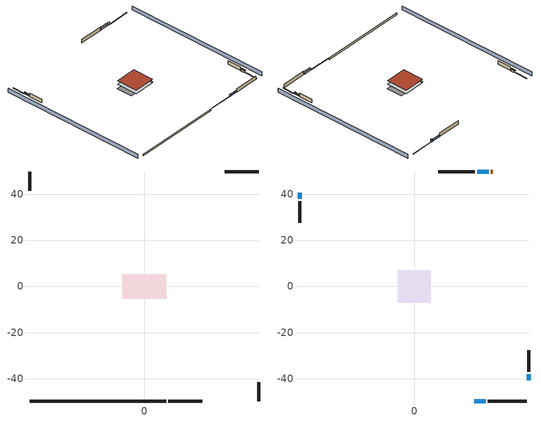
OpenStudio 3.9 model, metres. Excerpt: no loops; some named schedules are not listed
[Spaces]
crawlspace - vented 1
 floor foundation (Slab1 construction): -9.54,-5.31 -9.54,5.31 9.54,5.31 9.54,-5.31 z-0.91
 wall outside (RimJoist1 construction): 10.52,-49.78 25.24,-49.78 z0.3:0.61
 wall outside (RimJoist2 construction): -49.78,49.78 -49.78,41.61 z0.3:0.61
 wall outside (RimJoist3 construction): 49.78,49.78 35.06,49.78 z0.3:0.61
 wall outside (RimJoist4 construction): 49.78,-49.78 49.78,-41.61 z0.3:0.61
 wall foundation (FoundationWall1 construction): -49.78,-49.78 9.59,-49.78 z-0.91:0.3
conditioned space 1
 floor to crawlspace - vented 1 (Floor1 construction): -7.11,-7.11 -7.11,7.11 7.11,7.11 7.11,-7.11 z0.3
 wall outside (Wall1 construction): 32.05,-49.78 48.85,-49.78 z0.3:2.74
 wall outside (Wall2 construction): -49.78,37.14 -49.78,27.81 z0.3:2.74
 wall outside (Wall3 construction): 26.41,49.78 10.37,49.78 z0.3:2.74
 wall outside (Wall4 construction): 49.78,-37.14 49.78,-27.81 z0.3:2.74
 wall outside (AdiabaticWallConstruction): 26.17,-49.78 31.13,-49.78 / 32.29,49.78 27.34,49.78 z0.3:1.43; -49.78,40.68 -49.78,38.07 / 49.78,-40.68 49.78,-38.07 z0.3:1.49
 wall outside (AdiabaticWallConstruction 1): 34.13,49.78 33.22,49.78 z0.3:2.34
 window (WindowConstruction): 26.17,-49.78 31.12,-49.78 z0.3:1.43
 window (WindowConstruction 1): -49.78,40.68 -49.78,38.07 z0.3:1.49
 window (WindowConstruction 2): 32.29,49.78 27.34,49.78 z0.3:1.43
 window (WindowConstruction 3): 49.78,-40.68 49.78,-38.07 z0.3:1.49
 door (Door): 34.13,49.78 33.22,49.78 z0.3:2.34
 roof outside (Roof1 construction): -7.11,7.11 -7.11,-7.11 7.11,-7.11 7.11,7.11 z2.74
shading: 54.35,-49.78 54.35,49.78 / -54.35,49.78 -54.35,-49.78 z0:2.74; 31.43,-49.78 25.87,-49.78 25.87,-50.39 31.43,-50.39 z1.74; -49.78,37.77 -49.78,40.99 -50.39,40.99 -50.39,37.77 z1.8; 27.03,49.78 32.59,49.78 32.59,50.39 27.03,50.39 z1.74; 49.78,-37.77 49.78,-40.99 50.39,-40.99 50.39,-37.77 z1.8
[Site]
Portland Intl Arpt_OR: Latitude {deg}=45.59; Longitude {deg}=-122.6; Time Zone {hr}=-8; Elevation {m}=33; Terrain=Suburbs; Keep Site Location Information=Yes
[Site:GroundTemperature:Shallow]
10.2558, 8.96328, 8.85977, 9.47314, 11.9355, 14.3863, 16.5111, 17.8571, 17.9714, 16.8767, 14.8061, 12.4304
[Site:WaterMainsTemperature]
Calculation Method=Schedule; Temperature Schedule=mains temperature schedule
[Building]
Building 1
[Material] Roughness=Rough
Name | Thickness {m} | Conductivity {W/m-K} | Density {kg/m3} | Specific Heat {J/kg-K} | Thermal Absorptance | Solar Absorptance | Visible Absorptance
asphalt or fiberglass shingles | 0.00635 | 0.162714 | 1121.4 | 1465.45 | 0.9 | 0.85 | 0.85
roof rigid ins | 0.051816 | 0.029427 | 32.04 | 1214.23 | 0.9 | 0.7 | 0.7
osb sheathing 0.75 in. | 0.01905 | 0.115458 | 512.64 | 1214.23 | 0.9 | 0.7 | 0.7
roof stud and cavity | 0.2032 | 0.133729 | 78.34581 | 1123.46 | 0.9 | 0.7 | 0.7
gypsum board | 0.0127 | 0.160291 | 801 | 837.4 | 0.9 | 0.6 | 0.6
wood siding | 0.0254 | 0.102417 | 544.68 | 1172.36 | 0.9 | 0.85 | 0.85
osb sheathing 0.5 in. | 0.0127 | 0.115458 | 512.64 | 1214.23 | 0.9 | 0.7 | 0.7
wall stud and cavity | 0.1397 | 0.550994 | 139.0536 | 1170.24 | 0.9 | 0.7 | 0.7
rim joist stud and cavity | 0.0508 | 0.178688 | 50.32683 | 1063.81 | 0.9 | 0.6 | 0.6
floor stud and cavity | 0.1397 | 0.923637 | 92.3553 | 1139.71 | 0.9 | 0.7 | 0.7
floor covering | 0.0127 | 0.0433444 | 54.468 | 1339.84 | 0.9 | 0.6 | 0.6
concrete 8.0 in. | 0.2032 | 1.803125 | 2242.8 | 837.4 | 0.9 | 0.7 | 0.7
soil 0.5 in. | 0.0127 | 1.3848 | 1842.3 | 418.7 | 0.9 | 0.7 | 0.7
wood siding 1; wood siding 2 | 0.0254 | 0.102417 | 544.68 | 1172.36
wall rigid ins | 0.512978 | 0.029427 | 32.04 | 1214.23 | 0.9 | 0.7 | 0.7
wall stud and cavity 1 | 0.0889 | 0.380278 | 52.3479 | 1209.89 | 0.9 | 0.7 | 0.7
door material | 0.04445 | 0.0612267 | 512.64 | 1214.23 | 0.9 | 0.7 | 0.7
wall stud and cavity 2 | 0.0889 | 0.391764 | 83.0341 | 1211.67 | 0.9 | 0.7 | 0.7
furniture material conditioned space 1 | 0.1524 | 0.115458 | 640.8 | 1214.23 | 0.9 | 0.6 | 0.6
[Construction]
Roof1 construction: asphalt or fiberglass shingles, roof rigid ins, osb sheathing 0.75 in., roof stud and cavity, gypsum board
Wall1 construction; Wall2 construction; Wall3 construction; Wall4 construction: wood siding, osb sheathing 0.5 in., wall stud and cavity, gypsum board
RimJoist1 construction; RimJoist2 construction; RimJoist3 construction; RimJoist4 construction: wood siding, rim joist stud and cavity
Floor1 construction: floor stud and cavity, osb sheathing 0.75 in., floor covering
FoundationWall1 construction: concrete 8.0 in.
Slab1 construction: soil 0.5 in.
WindowConstruction; WindowConstruction 1; WindowConstruction 2; WindowConstruction 3: WindowMaterial
AdiabaticWallConstruction: wood siding 1, wall rigid ins, wall stud and cavity 1, gypsum board
Door: door material
AdiabaticWallConstruction 1: wood siding 2, wall rigid ins, wall stud and cavity 1, gypsum board
PartitionWallConstruction: gypsum board, wall stud and cavity 2, gypsum board
furniture construction conditioned space 1: furniture material conditioned space 1
[WindowMaterial:SimpleGlazingSystem]
WindowMaterial: U-Factor {W/m2-K}=6.58648; Solar Heat Gain Coefficient=0.76
[ThermalZone] Multiplier=1; Use Ideal Air Loads=No
Name | Volume {m3} | Thermostat
conditioned space | 493.619 | conditioned space temperature setpoint
crawlspace - vented | 246.81
[Sizing:Zone] Zone Cooling Design Supply Air Temperature Input Method=SupplyAirTemperature; Zone Cooling Design Supply Air Temperature {C}=14; Zone Cooling Design Supply Air Temperature Difference {deltaC}=11.11; Zone Heating Design Supply Air Temperature Input Method=SupplyAirTemperature; Zone Heating Design Supply Air Temperature {C}=40; Zone Heating Design Supply Air Temperature Difference {deltaC}=11.11; Zone Cooling Design Supply Air Humidity Ratio {kg-H2O/kg-air}=0.0085; Zone Heating Design Supply Air Humidity Ratio {kg-H2O/kg-air}=0.008; Cooling Design Air Flow Method=DesignDay; Heating Design Air Flow Method=DesignDay; Account for Dedicated Outdoor Air System=No; Dedicated Outdoor Air System Control Strategy=NeutralSupplyAir; Dedicated Outdoor Air Low Setpoint Temperature for Design {C}=autosize; Dedicated Outdoor Air High Setpoint Temperature for Design {C}=autosize; Zone Load Sizing Method=Sensible Load Only No Latent Load; Zone Latent Cooling Design Supply Air Humidity Ratio Input Method=HumidityRatioDifference; Zone Cooling Design Supply Air Humidity Ratio Difference {kgWater/kgDryAir}=0.005; Zone Latent Heating Design Supply Air Humidity Ratio Input Method=HumidityRatioDifference; Zone Humidification Design Supply Air Humidity Ratio Difference {kgWater/kgDryAir}=0.005; Sizing Option=Coincident
conditioned space; crawlspace - vented
[Space]
Name | Thermal Zone | Volume {m3}
conditioned space 1 | conditioned space | 493.619
crawlspace - vented 1 | crawlspace - vented | 246.81
[ThermostatSetpoint:DualSetpoint]
conditioned space temperature setpoint: Heating Setpoint Temperature Schedule=heating setpoint; Cooling Setpoint Temperature Schedule=cooling setpoint; Temperature Difference Between Cutout And Setpoint {deltaC}=0
[Foundation:Kiva]
Foundation Kiva 1: Initial Indoor Air Temperature {C}=8.69436; Wall Height Above Grade {m}=0.3048; Wall Depth Below Slab {m}=0.2032
[Foundation:Kiva:Settings]
Soil Conductivity {W/m-K}=1.3848; Soil Density {kg/m3}=1842.3; Soil Specific Heat {J/kg-K}=418.7; Ground Solar Absorptivity=0.9; Ground Thermal Absorptivity=0.9; Ground Surface Roughness {m}=0.03; Far-Field Width {m}=40; Deep-Ground Boundary Condition=ZeroFlux; Deep-Ground Depth {m}=40; Minimum Cell Dimension {m}=0.2; Maximum Cell Growth Coefficient=3; Simulation Timestep=Timestep
[SurfaceProperty:ExposedFoundationPerimeter]
Slab1: Exposed Perimeter Calculation Method=TotalExposedPerimeter; Total Exposed Perimeter {m}=59.37504
[SurfaceProperty:IncidentSolarMultiplier] Incident Solar Multiplier=1; Incident Solar Multiplier Schedule=trans schedule winter=0.85 summer=0.7
Window1; Window2; Window3; Window4
[InternalMass:Definition] Design Level Calculation Method=SurfaceArea
Name | Construction | Surface Area {m2}
partition wall mass | PartitionWallConstruction | 202.436
furniture mass conditioned space 1 | furniture construction conditioned space 1 | 80.97429
[InternalMass] Space or SpaceType=conditioned space 1; Multiplier=1
Name | Internal Mass Definition
partition wall mass | partition wall mass
furniture mass conditioned space 1 | furniture mass conditioned space 1
[External:File]
External File 1: File=in.schedules.csv
[ElectricEquipment:Definition] Design Level Calculation Method=EquipmentLevel
Name | Design Level {W} | Fraction Latent | Fraction Radiant | Fraction Lost
ceiling fan | 17.4033 | 0 | 0.558 | 0
clothes washer | 351.883 | 0.03 | 0.162 | 0.7
clothes dryer | 6575.52 | 0.015 | 0.081 | 0.85
dishwasher | 545.713 | 0.3 | 0.18 | 0.4
fridge | 43.7215 | 0 | 0.6 | 0
fridge 2 | 80.4475 | 0 | 0.6 | 0
freezer | 194.914 | 0 | 0.6 | 0
cooking range | 1688.71 | 0.08 | 0.432 | 0.2
misc tv | 436.914 | 0 | 0.6 | 0
misc plug loads | 351.981 | 0.021 | 0.558 | 0.049
whole house fan; mech vent house fan | 0 | 0 | 0 | 1
mech vent house fan cfis | 0 | 0 | 0 | 0
mech vent range fan 0; mech vent bath fan 0 | 30 | 0 | 0 | 1
[ElectricEquipment] Space or SpaceType=conditioned space 1
Name | Electric Equipment Definition | Schedule
ceiling fan | ceiling fan | ceiling_fan
clothes washer | clothes washer | clothes_washer
clothes dryer | clothes dryer | clothes_dryer
dishwasher | dishwasher | dishwasher
fridge | fridge | fridge schedule
fridge 1 | fridge 2 | fridge schedule 1
freezer | freezer | freezer schedule
cooking range | cooking range | cooking_range
misc tv | misc tv | plug_loads_tv
misc plug loads | misc plug loads | plug_loads_other
whole house fan | whole house fan | Always On Discrete
mech vent house fan | mech vent house fan | mech vent house fan schedule
mech vent house fan cfis | mech vent house fan cfis | mech vent house fan cfis schedule
mech vent range fan 0 | mech vent range fan 0 | mech vent range fan 0 schedule
mech vent bath fan 0 | mech vent bath fan 0 | mech vent bath fan 0 schedule
[EnergyManagementSystem:Sensor]
Name | Output Variable or Output Meter Index Key | Output Variable or Output Meter
water_heater_amb_temp; fridge_tin_s; fridge_tin_s_1; tin_s; tin_s_1 | conditioned space | Zone Mean Air Temperature
water_heater_amb_rh | conditioned space | Zone Air Relative Humidity
water_heater_T_set | water heater setpoint | Schedule Value
out_pb_s |  | Site Outdoor Air Barometric Pressure
out_wt_s |  | Site Outdoor Air Humidity Ratio
win_s | conditioned space | Zone Air Humidity Ratio
site_vw_s |  | Site Wind Speed
tout_s | conditioned space | Zone Outdoor Air Drybulb Temperature
cool_season | cooling season schedule | Schedule Value
natural_vent_s | natural vent schedule | Schedule Value
htg_sp_s; htg_sp_s_1 | heating setpoint | Schedule Value
clg_sp_s; clg_sp_s_1 | cooling setpoint | Schedule Value
mech_vent_range_fan_0_sch_s | mech vent range fan 0 schedule | Schedule Value
mech_vent_bath_fan_0_sch_s | mech vent bath fan 0 schedule | Schedule Value
clothes_dryer_exhaust_0_sch_s | clothes_dryer | Schedule Value
conditioned_space_htg_unmet_s | conditioned space | Zone Heating Setpoint Not Met Time
conditioned_space_clg_unmet_s | conditioned space | Zone Cooling Setpoint Not Met Time
htg_load_cond |  | Heating:EnergyTransfer:Zone:CONDITIONED SPACE
clg_load_cond |  | Cooling:EnergyTransfer:Zone:CONDITIONED SPACE
s_conv | Floor1 | Surface Inside Face Convection Heat Gain Energy
s_ig | Floor1 | Surface Inside Face Internal Gains Radiation Heat Gain Energy
s_sol | Floor1 | Surface Inside Face Solar Radiation Heat Gain Energy
s_lgt | Floor1 | Surface Inside Face Lights Radiation Heat Gain Energy
s_surf | Floor1 | Surface Inside Face Net Surface Thermal Radiation Heat Gain Energy
s_conv_1 | Roof1 | Surface Inside Face Convection Heat Gain Energy
s_ig_1 | Roof1 | Surface Inside Face Internal Gains Radiation Heat Gain Energy
s_sol_1 | Roof1 | Surface Inside Face Solar Radiation Heat Gain Energy
s_lgt_1 | Roof1 | Surface Inside Face Lights Radiation Heat Gain Energy
s_surf_1 | Roof1 | Surface Inside Face Net Surface Thermal Radiation Heat Gain Energy
ss_sol | Door1 | Surface Inside Face Solar Radiation Heat Gain Energy
ss_lgt | Door1 | Surface Inside Face Lights Radiation Heat Gain Energy
ss_conv | Door1 | Surface Inside Face Convection Heat Gain Energy
ss_ig | Door1 | Surface Inside Face Internal Gains Radiation Heat Gain Energy
ss_surf | Door1 | Surface Inside Face Net Surface Thermal Radiation Heat Gain Energy
ss_conv_1 | Window1 | Surface Inside Face Convection Heat Gain Energy
ss_ig_1 | Window1 | Surface Inside Face Internal Gains Radiation Heat Gain Energy
ss_surf_1 | Window1 | Surface Inside Face Net Surface Thermal Radiation Heat Gain Energy
ss_trans_in | Window1 | Surface Window Transmitted Solar Radiation Rate
ss_back_out | Window1 | Surface Window Shortwave from Zone Back Out Window Heat Transfer Rate
ss_trans_out | Window1 | Surface Inside Face Initial Transmitted Diffuse Transmitted Out Window Solar Radiation Rate
ss_conv_2 | Window2 | Surface Inside Face Convection Heat Gain Energy
ss_ig_2 | Window2 | Surface Inside Face Internal Gains Radiation Heat Gain Energy
ss_surf_2 | Window2 | Surface Inside Face Net Surface Thermal Radiation Heat Gain Energy
ss_trans_in_1 | Window2 | Surface Window Transmitted Solar Radiation Rate
ss_back_out_1 | Window2 | Surface Window Shortwave from Zone Back Out Window Heat Transfer Rate
ss_trans_out_1 | Window2 | Surface Inside Face Initial Transmitted Diffuse Transmitted Out Window Solar Radiation Rate
ss_conv_3 | Window3 | Surface Inside Face Convection Heat Gain Energy
ss_ig_3 | Window3 | Surface Inside Face Internal Gains Radiation Heat Gain Energy
ss_surf_3 | Window3 | Surface Inside Face Net Surface Thermal Radiation Heat Gain Energy
ss_trans_in_2 | Window3 | Surface Window Transmitted Solar Radiation Rate
ss_back_out_2 | Window3 | Surface Window Shortwave from Zone Back Out Window Heat Transfer Rate
ss_trans_out_2 | Window3 | Surface Inside Face Initial Transmitted Diffuse Transmitted Out Window Solar Radiation Rate
ss_conv_4 | Window4 | Surface Inside Face Convection Heat Gain Energy
ss_ig_4 | Window4 | Surface Inside Face Internal Gains Radiation Heat Gain Energy
ss_surf_4 | Window4 | Surface Inside Face Net Surface Thermal Radiation Heat Gain Energy
ss_trans_in_3 | Window4 | Surface Window Transmitted Solar Radiation Rate
ss_back_out_3 | Window4 | Surface Window Shortwave from Zone Back Out Window Heat Transfer Rate
ss_trans_out_3 | Window4 | Surface Inside Face Initial Transmitted Diffuse Transmitted Out Window Solar Radiation Rate
s_conv_2 | Wall1 | Surface Inside Face Convection Heat Gain Energy
s_ig_2 | Wall1 | Surface Inside Face Internal Gains Radiation Heat Gain Energy
s_sol_2 | Wall1 | Surface Inside Face Solar Radiation Heat Gain Energy
s_lgt_2 | Wall1 | Surface Inside Face Lights Radiation Heat Gain Energy
s_surf_2 | Wall1 | Surface Inside Face Net Surface Thermal Radiation Heat Gain Energy
s_conv_3 | Wall2 | Surface Inside Face Convection Heat Gain Energy
s_ig_3 | Wall2 | Surface Inside Face Internal Gains Radiation Heat Gain Energy
s_sol_3 | Wall2 | Surface Inside Face Solar Radiation Heat Gain Energy
s_lgt_3 | Wall2 | Surface Inside Face Lights Radiation Heat Gain Energy
s_surf_3 | Wall2 | Surface Inside Face Net Surface Thermal Radiation Heat Gain Energy
s_conv_4 | Wall3 | Surface Inside Face Convection Heat Gain Energy
s_ig_4 | Wall3 | Surface Inside Face Internal Gains Radiation Heat Gain Energy
s_sol_4 | Wall3 | Surface Inside Face Solar Radiation Heat Gain Energy
s_lgt_4 | Wall3 | Surface Inside Face Lights Radiation Heat Gain Energy
s_surf_4 | Wall3 | Surface Inside Face Net Surface Thermal Radiation Heat Gain Energy
s_conv_5 | Wall4 | Surface Inside Face Convection Heat Gain Energy
s_ig_5 | Wall4 | Surface Inside Face Internal Gains Radiation Heat Gain Energy
s_sol_5 | Wall4 | Surface Inside Face Solar Radiation Heat Gain Energy
s_lgt_5 | Wall4 | Surface Inside Face Lights Radiation Heat Gain Energy
s_surf_5 | Wall4 | Surface Inside Face Net Surface Thermal Radiation Heat Gain Energy
im_conv | furniture mass conditioned space 1 | Surface Inside Face Convection Heat Gain Energy
im_ig | furniture mass conditioned space 1 | Surface Inside Face Internal Gains Radiation Heat Gain Energy
im_sol | furniture mass conditioned space 1 | Surface Inside Face Solar Radiation Heat Gain Energy
im_lgt | furniture mass conditioned space 1 | Surface Inside Face Lights Radiation Heat Gain Energy
im_surf | furniture mass conditioned space 1 | Surface Inside Face Net Surface Thermal Radiation Heat Gain Energy
im_conv_1 | partition wall mass | Surface Inside Face Convection Heat Gain Energy
im_ig_1 | partition wall mass | Surface Inside Face Internal Gains Radiation Heat Gain Energy
im_sol_1 | partition wall mass | Surface Inside Face Solar Radiation Heat Gain Energy
im_lgt_1 | partition wall mass | Surface Inside Face Lights Radiation Heat Gain Energy
im_surf_1 | partition wall mass | Surface Inside Face Net Surface Thermal Radiation Heat Gain Energy
airflow_gain | infil flow | Infiltration Sensible Heat Gain Energy
airflow_loss | infil flow | Infiltration Sensible Heat Loss Energy
airflow_gain_1 | natural vent flow | Infiltration Sensible Heat Gain Energy
airflow_loss_1 | natural vent flow | Infiltration Sensible Heat Loss Energy
airflow_gain_2 | whole house fan flow | Infiltration Sensible Heat Gain Energy
airflow_loss_2 | whole house fan flow | Infiltration Sensible Heat Loss Energy
mv_conv | mech vent bath fan 0 | Electric Equipment Convective Heating Energy
mv_rad | mech vent bath fan 0 | Electric Equipment Radiant Heating Energy
mv_conv_1 | mech vent house fan | Electric Equipment Convective Heating Energy
mv_rad_1 | mech vent house fan | Electric Equipment Radiant Heating Energy
mv_conv_2 | mech vent house fan cfis | Electric Equipment Convective Heating Energy
mv_rad_2 | mech vent house fan cfis | Electric Equipment Radiant Heating Energy
mv_conv_3 | mech vent range fan 0 | Electric Equipment Convective Heating Energy
mv_rad_3 | mech vent range fan 0 | Electric Equipment Radiant Heating Energy
mv_conv_4 | mech vent house fan latent load | Other Equipment Convective Heating Energy
mv_rad_4 | mech vent house fan latent load | Other Equipment Radiant Heating Energy
mv_conv_5 | mech vent house fan sensible load | Other Equipment Convective Heating Energy
mv_rad_5 | mech vent house fan sensible load | Other Equipment Radiant Heating Energy
ig_lgt_conv | interior lighting | Lights Convective Heating Energy
ig_lgt_rad | interior lighting | Lights Radiant Heating Energy
ig_lgt_vis | interior lighting | Lights Visible Radiation Heating Energy
ig_ee_conv | ceiling fan | Electric Equipment Convective Heating Energy
ig_ee_rad | ceiling fan | Electric Equipment Radiant Heating Energy
ig_ee_conv_1 | clothes dryer | Electric Equipment Convective Heating Energy
ig_ee_rad_1 | clothes dryer | Electric Equipment Radiant Heating Energy
ig_ee_conv_2 | clothes washer | Electric Equipment Convective Heating Energy
ig_ee_rad_2 | clothes washer | Electric Equipment Radiant Heating Energy
ig_ee_conv_3 | cooking range | Electric Equipment Convective Heating Energy
ig_ee_rad_3 | cooking range | Electric Equipment Radiant Heating Energy
ig_ee_conv_4 | dishwasher | Electric Equipment Convective Heating Energy
ig_ee_rad_4 | dishwasher | Electric Equipment Radiant Heating Energy
ig_ee_conv_5 | freezer | Electric Equipment Convective Heating Energy
ig_ee_rad_5 | freezer | Electric Equipment Radiant Heating Energy
ig_ee_conv_6 | fridge | Electric Equipment Convective Heating Energy
ig_ee_rad_6 | fridge | Electric Equipment Radiant Heating Energy
ig_ee_conv_7 | fridge 1 | Electric Equipment Convective Heating Energy
ig_ee_rad_7 | fridge 1 | Electric Equipment Radiant Heating Energy
ig_ee_conv_8 | misc plug loads | Electric Equipment Convective Heating Energy
ig_ee_rad_8 | misc plug loads | Electric Equipment Radiant Heating Energy
ig_ee_conv_9 | misc tv | Electric Equipment Convective Heating Energy
ig_ee_rad_9 | misc tv | Electric Equipment Radiant Heating Energy
ig_ee_conv_10 | whole house fan | Electric Equipment Convective Heating Energy
ig_ee_rad_10 | whole house fan | Electric Equipment Radiant Heating Energy
ig_oe_conv | clothes dryer 1 | Other Equipment Convective Heating Energy
ig_oe_rad | clothes dryer 1 | Other Equipment Radiant Heating Energy
ig_oe_conv_1 | cooking range 1 | Other Equipment Convective Heating Energy
ig_oe_rad_1 | cooking range 1 | Other Equipment Radiant Heating Energy
ig_oe_conv_2 | general water use latent | Other Equipment Convective Heating Energy
ig_oe_rad_2 | general water use latent | Other Equipment Radiant Heating Energy
ig_oe_conv_3 | general water use sensible | Other Equipment Convective Heating Energy
ig_oe_rad_3 | general water use sensible | Other Equipment Radiant Heating Energy
ig_oe_conv_4 | water heater energy adjustment1 | Other Equipment Convective Heating Energy
ig_oe_rad_4 | water heater energy adjustment1 | Other Equipment Radiant Heating Energy
ig_oe_conv_5 | water heater lat | Other Equipment Convective Heating Energy
ig_oe_rad_5 | water heater lat | Other Equipment Radiant Heating Energy
ig_oe_conv_6 | water heater sens | Other Equipment Convective Heating Energy
ig_oe_rad_6 | water heater sens | Other Equipment Radiant Heating Energy
ig_ppl_conv | occupants | People Convective Heating Energy
ig_ppl_rad | occupants | People Radiant Heating Energy
[EnergyManagementSystem:Actuator]
Name | Actuated Component | Actuated Component Type | Actuated Component Control Type | Zone or Space
water_heater_sens_act | water heater sens | OtherEquipment | Power Level | conditioned space 1
water_heater_lat_act | water heater lat | OtherEquipment | Power Level | conditioned space 1
water_heater_LESchedOverride | water heater BottomElementSetpoint | Schedule:Constant | Schedule Value
water_heater_UESchedOverride | water heater TopElementSetpoint | Schedule:Constant | Schedule Value
water_heater_HPWHSchedOverride | water heater setpoint | Schedule:Constant | Schedule Value
water_heater_hpwh_ec_adj_act | water heater energy adjustment1 | OtherEquipment | Power Level | conditioned space 1
fridge_schedule_act | fridge schedule | Schedule:Constant | Schedule Value
fridge_schedule_1_act | fridge schedule 1 | Schedule:Constant | Schedule Value
natural_vent_flow_act | natural vent flow | Zone Infiltration | Air Exchange Flow Rate
whole_house_fan_flow_act | whole house fan flow | Zone Infiltration | Air Exchange Flow Rate
whole_house_fan_act | whole house fan | ElectricEquipment | Electricity Rate | conditioned space 1
mech_vent_house_fan_cfis_act | mech vent house fan cfis | ElectricEquipment | Electricity Rate | conditioned space 1
mech_vent_house_fan_sensible_load_act | mech vent house fan sensible load | OtherEquipment | Power Level | conditioned space 1
mech_vent_house_fan_latent_load_act | mech vent house fan latent load | OtherEquipment | Power Level | conditioned space 1
infil_flow_act | infil flow | Zone Infiltration | Air Exchange Flow Rate
[OtherEquipment:Definition] Design Level Calculation Method=EquipmentLevel
Name | Design Level {W} | Fraction Latent | Fraction Radiant | Fraction Lost
water heater sens; mech vent house fan sensible load | 0 | 0 | 0 | 0
water heater lat; mech vent house fan latent load | 0 | 1 | 0 | 0
water heater energy adjustment1 | 0.01 | 0 | 0 | 1
clothes dryer 2 | 0 | 0.015 | 0.081 | 0.85
cooking range 2 | 0 | 0.08 | 0.432 | 0.2
general water use sensible | -43.4886 | 0 | 0.6 | 0
general water use latent | 44.1266 | 1 | 0 | 0
[OtherEquipment] Space or SpaceType=conditioned space 1
Name | Other Equipment Definition | Schedule | Fuel Type
water heater sens | water heater sens | Always On Discrete
water heater lat | water heater lat | Always On Discrete
water heater energy adjustment1 | water heater energy adjustment1 | Always On Discrete | Electricity
clothes dryer 1 | clothes dryer 2 | clothes_dryer | Electricity
cooking range 1 | cooking range 2 | cooking_range | Electricity
general water use sensible | general water use sensible | general water use schedule
general water use latent | general water use latent | general water use schedule
mech vent house fan sensible load | mech vent house fan sensible load | Always On Discrete
mech vent house fan latent load | mech vent house fan latent load | Always On Discrete
[EnergyManagementSystem:Program]
water_heater_InletAir: Set water_heater_Tamb_act = water_heater_amb_temp; Set water_heater_RHamb_act = 0; Set water_heater_RHamb_act = water_heater_RHamb_act + (water_heater_amb_rh / 100) / 1; Set water_heater_sens_act = (0 - water_heater_sens_cool - (water_heater_tl + water_heater_fan_pwr)) / 1; Set water_heater_lat_act = (0 - water_heater_lat_cool) / 1
[WaterUse:Equipment:Definition]
Name | Peak Flow Rate {m3/s}
clothes washer | 1.45863e-05
dishwasher | 7.93262e-06
[Lights:Definition]
interior lighting: Design Level Calculation Method=LightingLevel; Lighting Level {W}=314.275; Fraction Radiant=0.6; Fraction Visible=0.2; Return Air Fraction=0
[Lights]
interior lighting: Lights Definition=interior lighting; Space or SpaceType=conditioned space 1; Schedule=lighting_interior; Fraction Replaceable=1
[Exterior:Lights:Definition]
exterior lighting: Design Level {W}=8.01452
[Exterior:Lights]
exterior lighting: Exterior Lights Definition=exterior lighting; Schedule=exterior lighting schedule
[People:Definition]
occupants: Number of People Calculation Method=People; Number of People {people}=2; Fraction Radiant=0.314171; Sensible Heat Fraction=0.56303; Carbon Dioxide Generation Rate {m3/s-W}=0; Enable ASHRAE 55 Comfort Warnings=No; Mean Radiant Temperature Calculation Type=EnclosureAveraged
[People]
occupants: People Definition=occupants; Space or SpaceType=conditioned space 1; Number of People Schedule=occupants; Activity Level Schedule=occupants activity schedule; Multiplier=1
[SpaceInfiltration:DesignFlowRate] Schedule=Always On Discrete
Name | Space or SpaceType | Design Flow Rate Calculation Method | Design Flow Rate {m3/s} | Air Changes per Hour {1/hr} | Constant Term Coefficient | Temperature Term Coefficient | Velocity Term Coefficient | Velocity Squared Term Coefficient
natural vent flow; whole house fan flow; infil flow | conditioned space 1 | Flow/Space | 0
infil crawlspace - vented 1 | crawlspace - vented 1 | AirChanges/Hour |  | 2.6013 | 1 | 0 | 0 | 0
